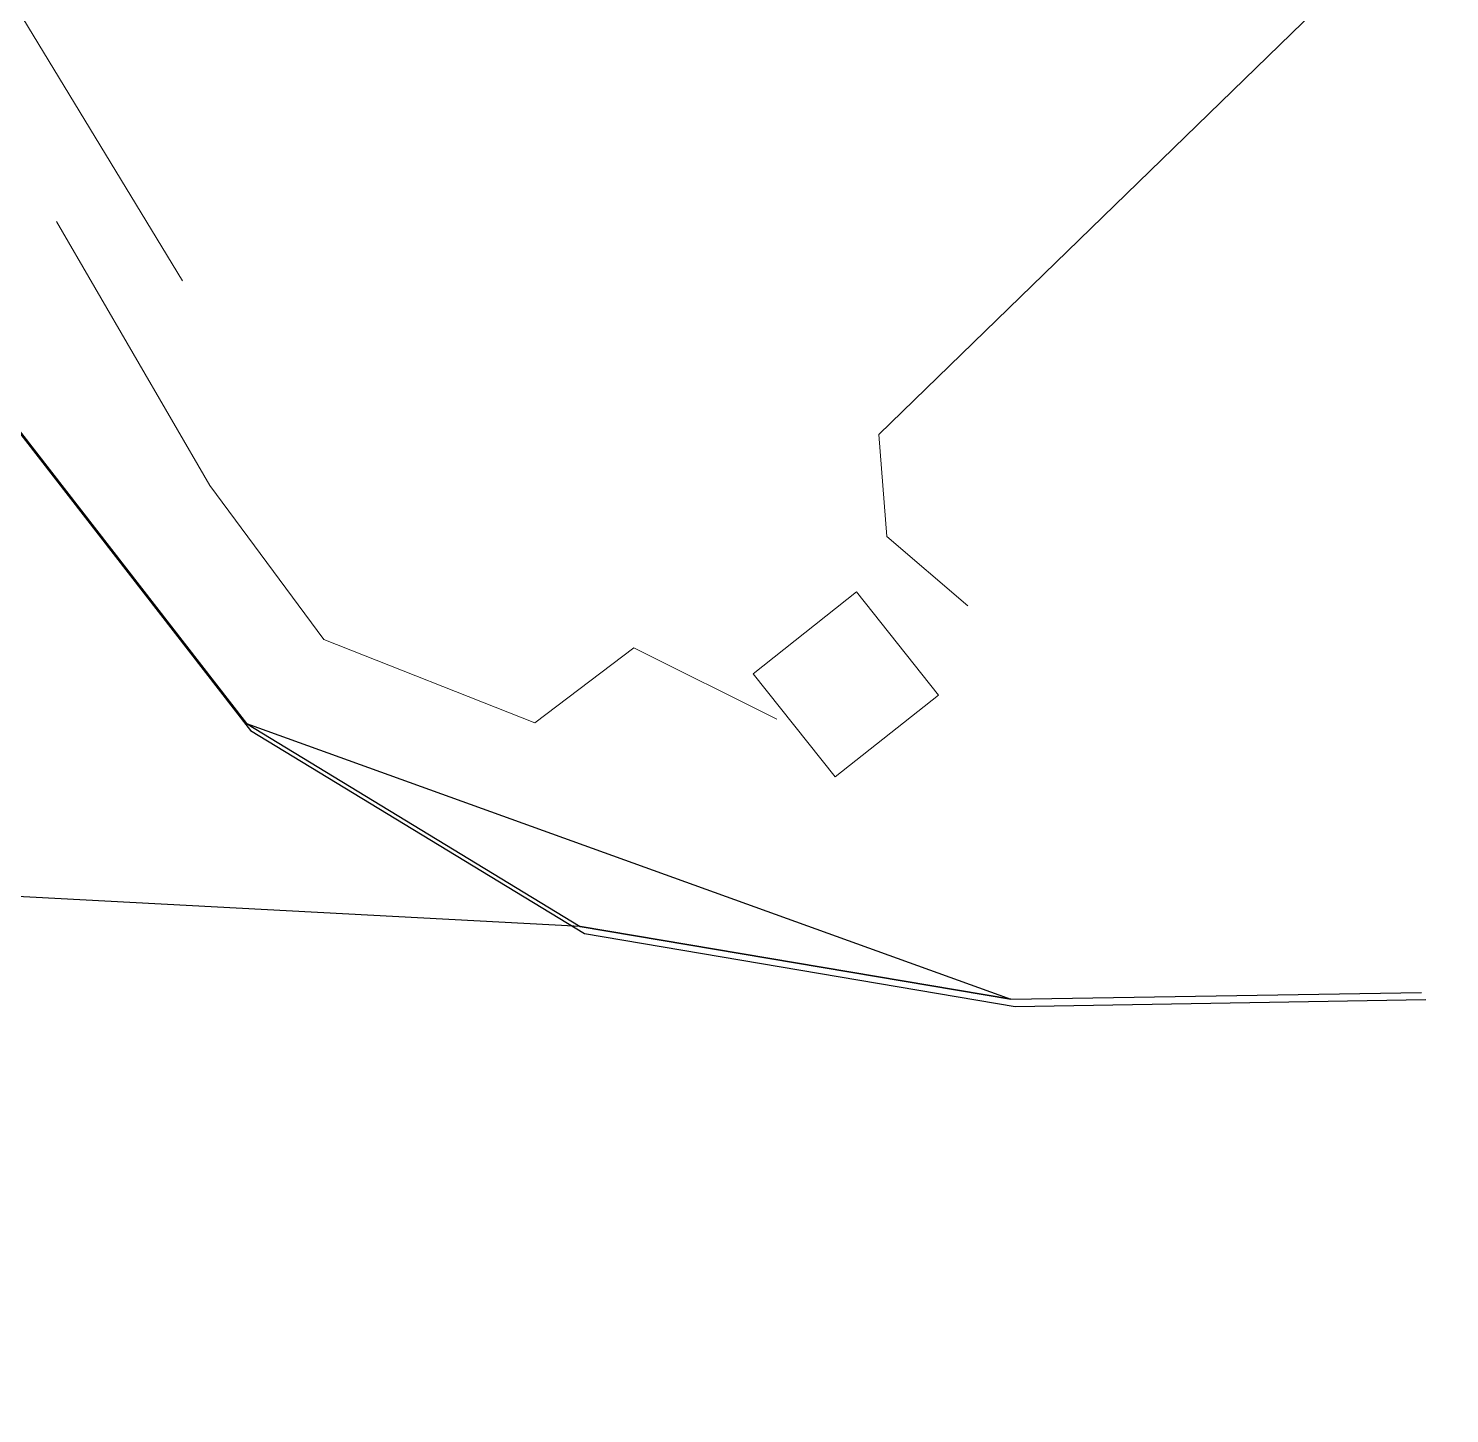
# Model space of a CAD drawing. Header units: metres. Extents: x 507606 to 508087, y 6966978 to 6967359.
# Drawn here: x 507950.81 to 507964.83, y 6967085.85 to 6967099.51 of the extents above; entities that cross this region are included whole.
import ezdxf

# ---------------------------------------------------------------- set-up
doc = ezdxf.new("R2010")
doc.units = ezdxf.units.M
doc.layers.add('D_UG_PIPES', color=142, linetype='EXIST_SWD', lineweight=0)
doc.layers.add('DR_STR', color=142, linetype='EXIST_SWD', lineweight=0)
for name, color, linetype in [('DR_UNLINED', 142, 'EXIST_SWD'), ('mga2020bdy', 252, 'Continuous'), ('mga2020DR_UNLINED', 252, 'Continuous')]:
    doc.layers.add(name, color=color, linetype=linetype)
doc.styles.get("Standard").update_dxf_attribs({"font": 'ARIALN.TTF'})
doc.linetypes.add('EXIST_SWD', pattern='A,5,-2.5,5,-2,["SWD",Standard,S=2.5,R=0,X=0,Y=-1.25],-8,5,-2.5,5,-2.5', length=37.5)

# ---------------------------------------------------------------- blocks, each defined once
blk = doc.blocks.new('XE_SURVEY')
at = {"layer": 'D_UG_PIPES', "flags": 128}
for points in [[(507952.334, 6967097.02), (507947.869, 6967104.368), (507943.819, 6967111.738), (507941.397, 6967115.189), (507938.122, 6967113.631), (507935.804, 6967113.256)], [(507949.569, 6967090.942), (507946.184, 6967095.994), (507942.863, 6967101.703), (507939.715, 6967106.87), (507937.849, 6967111.245), (507939.972, 6967112.304), (507942.933, 6967107.553), (507946.375, 6967102.05), (507949.723, 6967096.81), (507953.003, 6967092.585), (507956.296, 6967090.583), (507960.544, 6967089.865), (507964.593, 6967089.932)]]:
    blk.add_lwpolyline(points, dxfattribs=at)
at = {"layer": 'DR_STR', "flags": 128}
for points in [[(507970.619, 6967107.237), (507970.139, 6967108.794), (507968.454, 6967109.658), (507968.835, 6967106.662), (507967.031, 6967103.311), (507963.382, 6967099.573), (507959.2, 6967095.506), (507959.278, 6967094.5), (507960.077, 6967093.817)], [(507958.193, 6967092.697), (507956.784, 6967093.403), (507955.807, 6967092.661), (507953.726, 6967093.482), (507952.602, 6967095.002), (507951.093, 6967097.607)]]:
    blk.add_lwpolyline(points, dxfattribs=at)
blk.add_lwpolyline([(507958.769, 6967092.128), (507959.787, 6967092.936), (507958.979, 6967093.954), (507957.961, 6967093.146)], close=True, dxfattribs=at)
at = {"layer": 'DR_UNLINED'}
blk.add_polyline3d([(507949.569, 6967090.942, 2.555), (507946.184, 6967095.994, 2.51), (507942.863, 6967101.703, 2.495), (507939.715, 6967106.87, 2.553), (507937.849, 6967111.245, 2.461), (507939.972, 6967112.304, 2.59), (507942.933, 6967107.553, 2.489), (507946.375, 6967102.05, 2.534), (507949.723, 6967096.81, 2.534), (507953.003, 6967092.585, 2.571), (507956.296, 6967090.583, 2.568), (507960.544, 6967089.865, 2.563), (507964.593, 6967089.932, 2.592)], dxfattribs=at)
at = {"layer": 'mga2020bdy'}
blk.add_polyline3d([(507936.956, 6967129.182, 4.899), (507935.311, 6967122.239, 4.667), (507935.92, 6967120.92, 4.65), (507939.938, 6967112.365, 2.59), (507942.898, 6967107.616, 2.489), (507946.338, 6967102.115, 2.534), (507949.685, 6967096.878, 2.534), (507952.964, 6967092.654, 2.571), (507960.502, 6967089.936, 2.563), (507956.256, 6967090.653, 2.568), (507949.531, 6967091.012, 2.555), (507945.207, 6967077.283, 2.624), (507943.19, 6967071.167, 2.629), (507940.92, 6967065.508, 2.637), (507937.956, 6967062.114, 2.574)], dxfattribs=at)
at = {"layer": 'mga2020DR_UNLINED'}
blk.add_polyline3d([(507949.531, 6967091.012, 2.555), (507946.148, 6967096.062, 2.51), (507942.828, 6967101.768, 2.495), (507939.681, 6967106.933, 2.553), (507937.816, 6967111.306, 2.461), (507939.938, 6967112.365, 2.59), (507942.898, 6967107.616, 2.489), (507946.338, 6967102.115, 2.534), (507949.685, 6967096.878, 2.534), (507952.964, 6967092.654, 2.571), (507956.256, 6967090.653, 2.568), (507960.502, 6967089.936, 2.563), (507964.549, 6967090.003, 2.592)], dxfattribs=at)

msp = doc.modelspace()

# ---------------------------------------------------------------- block references
msp.add_blockref('XE_SURVEY', (0, 0))

doc.saveas('drawing.dxf')
